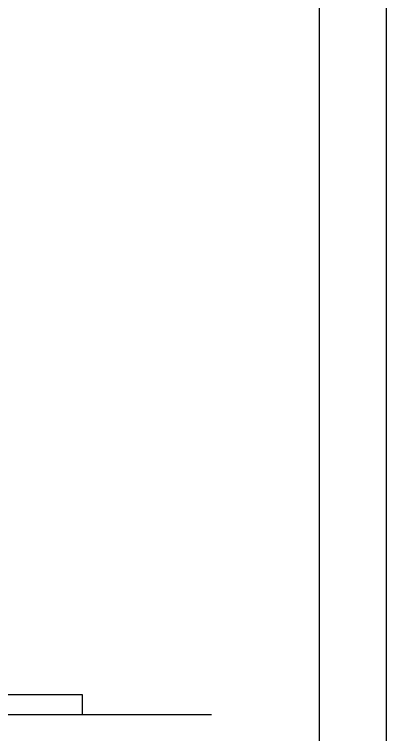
# Model space of a CAD drawing. Header units: millimetres. Extents: x -255 to 41745, y 236 to 29936.
# Drawn here: x 38975 to 41745, y 21732 to 27100 of the extents above; entities that cross this region are included whole.
import ezdxf

# ---------------------------------------------------------------- set-up
doc = ezdxf.new("R2010")
doc.units = ezdxf.units.MM
doc.layers.add('06', color=60, linetype='Continuous')
doc.layers.add('CALIDADES', color=7, linetype='Continuous')

msp = doc.modelspace()

# ---------------------------------------------------------------- linework, layer by layer
at = {"color": 6}
msp.add_lwpolyline([(745.2, 736.3), (41245.2, 736.3), (41245.2, 29436.3), (745.2, 29436.3)], close=True, dxfattribs=at)
at = {"layer": '06'}
msp.add_line((19266.8, 21880.6), (40441.8, 21880.6), dxfattribs=at)
at = {"layer": 'CALIDADES'}
for p, q in [((20229.3, 22030.6), (39479.3, 22030.6)), ((39479.3, 22030.6), (39479.3, 21880.6))]:
    msp.add_line(p, q, dxfattribs=at)
at = {"layer": 'CALIDADES', "color": 1}
msp.add_lwpolyline([(-254.8, 236.3), (41745.2, 236.3), (41745.2, 29936.3), (-254.8, 29936.3)], close=True, dxfattribs=at)

doc.saveas('drawing.dxf')
